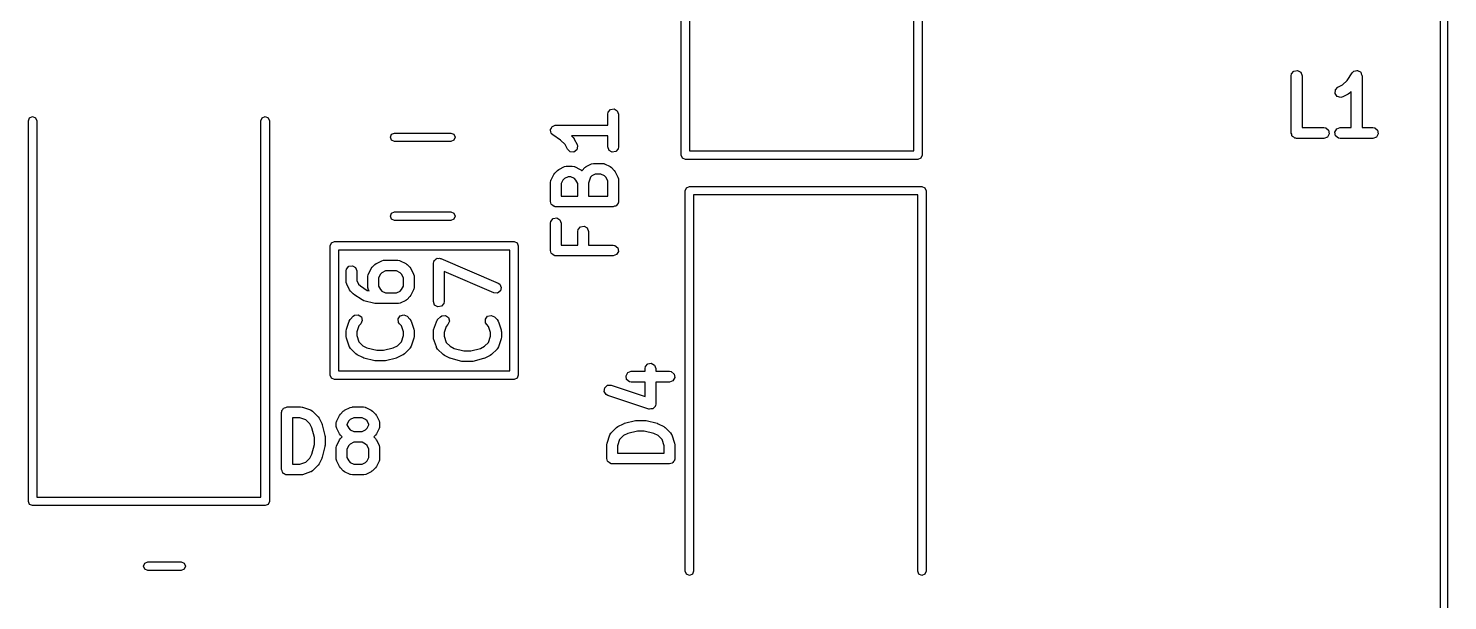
# Model space of a CAD drawing. Extents: x 0 to 4.25, y -4.42 to 0.
# Drawn here: x 3.461 to 4.254, y -3.779 to -3.459 of the extents above; entities that cross this region are included whole.
import ezdxf

# ---------------------------------------------------------------- set-up
doc = ezdxf.new("R2010")
doc.units = 0
doc.header["$MEASUREMENT"] = 0
doc.layers.add('BLACK', color=7, linetype='CONTINUOUS')

msp = doc.modelspace()

# ---------------------------------------------------------------- linework, layer by layer
at = {"layer": 'BLACK', "linetype": 'CONTINUOUS'}
for p, q in [((4.25394, 0), (4.25394, -4.33071)), ((4.25, -4.32874), (4.25, -0.001969)), ((3.82575, -3.52972), (3.82575, -3.31713)), ((3.83047, -3.31713), (3.83047, -3.52736)), ((3.95567, -3.52736), (3.95567, -3.31713)), ((3.96039, -3.31713), (3.96039, -3.52972)), ((4.16659, -3.48535), (4.16677, -3.48432)), ((4.16659, -3.51735), (4.16659, -3.48535)), ((4.16677, -3.48432), (4.16809, -3.48275)), ((4.16809, -3.48275), (4.17011, -3.4824)), ((4.17011, -3.4824), (4.17188, -3.48342)), ((4.17188, -3.48342), (4.17259, -3.48535)), ((4.17259, -3.48535), (4.17259, -3.51435)), ((4.19524, -3.4905), (4.19773, -3.48801)), ((4.19773, -3.48801), (4.20061, -3.48369)), ((4.20061, -3.48369), (4.20133, -3.48293)), ((4.20133, -3.48293), (4.2015, -3.48288)), ((4.2015, -3.48288), (4.20161, -3.48275)), ((4.20161, -3.48275), (4.20247, -3.4826)), ((4.20247, -3.4826), (4.2033, -3.48236)), ((4.2033, -3.48236), (4.20346, -3.48243)), ((4.20346, -3.48243), (4.20363, -3.4824)), ((4.20363, -3.4824), (4.20438, -3.48283)), ((4.20438, -3.48283), (4.20518, -3.48318)), ((4.20518, -3.48318), (4.20526, -3.48334)), ((4.20526, -3.48334), (4.20541, -3.48342)), ((4.20541, -3.48342), (4.20571, -3.48424)), ((4.20571, -3.48424), (4.20609, -3.48502)), ((4.20609, -3.48502), (4.20605, -3.48519)), ((4.20605, -3.48519), (4.20611, -3.48535)), ((4.20611, -3.48535), (4.20611, -3.51435)), ((4.19109, -3.49535), (4.19121, -3.4933)), ((4.19231, -3.497), (4.19109, -3.49535)), ((4.19121, -3.4933), (4.19263, -3.49181)), ((4.19263, -3.49181), (4.19524, -3.4905)), ((4.19836, -3.49565), (4.19531, -3.49718)), ((4.1984, -3.49561), (4.19836, -3.49565)), ((4.19914, -3.49509), (4.1984, -3.49561)), ((4.20011, -3.49412), (4.19914, -3.49509)), ((4.20011, -3.51435), (4.20011, -3.49412)), ((3.78489, -3.50579), (3.7862, -3.50421)), ((3.7862, -3.50421), (3.78823, -3.50386)), ((3.78823, -3.50386), (3.79, -3.50488)), ((4.19431, -3.49747), (4.19231, -3.497)), ((4.19531, -3.49718), (4.19431, -3.49747)), ((3.46102, -3.51056), (3.46171, -3.50889)), ((3.46102, -3.72316), (3.46102, -3.51056)), ((3.46171, -3.50889), (3.46338, -3.5082)), ((3.46338, -3.5082), (3.46505, -3.50889)), ((3.46505, -3.50889), (3.46574, -3.51056)), ((3.46574, -3.51056), (3.46574, -3.7208)), ((3.59094, -3.51056), (3.59163, -3.50889)), ((3.59094, -3.7208), (3.59094, -3.51056)), ((3.59163, -3.50889), (3.5933, -3.5082)), ((3.5933, -3.5082), (3.59497, -3.50889)), ((3.59497, -3.50889), (3.59566, -3.51056)), ((3.59566, -3.51056), (3.59566, -3.72316)), ((3.7847, -3.50681), (3.78489, -3.50579)), ((3.7847, -3.51295), (3.7847, -3.50681)), ((3.79, -3.50488), (3.7907, -3.50681)), ((3.7907, -3.50681), (3.7907, -3.5251)), ((3.66326, -3.51973), (3.66395, -3.51806)), ((3.66395, -3.5214), (3.66326, -3.51973)), ((3.66395, -3.51806), (3.66562, -3.51737)), ((3.66562, -3.51737), (3.69708, -3.51737)), ((3.69708, -3.51737), (3.69875, -3.51806)), ((3.69875, -3.51806), (3.69945, -3.51973)), ((3.69945, -3.51973), (3.69875, -3.5214)), ((3.75271, -3.51576), (3.75278, -3.5156)), ((3.75296, -3.5166), (3.75271, -3.51576)), ((3.75275, -3.51543), (3.75319, -3.51468)), ((3.75278, -3.5156), (3.75275, -3.51543)), ((3.75311, -3.51745), (3.75296, -3.5166)), ((3.75324, -3.51757), (3.75311, -3.51745)), ((3.75319, -3.51468), (3.75354, -3.51388)), ((3.75329, -3.51773), (3.75324, -3.51757)), ((3.75404, -3.51845), (3.75329, -3.51773)), ((3.75354, -3.51388), (3.75369, -3.51381)), ((3.75369, -3.51381), (3.75378, -3.51366)), ((3.75378, -3.51366), (3.75459, -3.51336)), ((3.75836, -3.52133), (3.75404, -3.51845)), ((3.75459, -3.51336), (3.75537, -3.51297)), ((3.75537, -3.51297), (3.75554, -3.51301)), ((3.75554, -3.51301), (3.7557, -3.51295)), ((3.7557, -3.51295), (3.7847, -3.51295)), ((3.7847, -3.51896), (3.76447, -3.51896)), ((3.76447, -3.51896), (3.76544, -3.51993)), ((3.76544, -3.51993), (3.76596, -3.52066)), ((3.7847, -3.5251), (3.7847, -3.51896)), ((4.16685, -3.51808), (4.16659, -3.51735)), ((4.16699, -3.51885), (4.16685, -3.51808)), ((4.1672, -3.51902), (4.16699, -3.51885)), ((4.16729, -3.51928), (4.1672, -3.51902)), ((4.16796, -3.51967), (4.16729, -3.51928)), ((4.16856, -3.52017), (4.16796, -3.51967)), ((4.16895, -3.52024), (4.16856, -3.52017)), ((4.16907, -3.5203), (4.16895, -3.52024)), ((4.1692, -3.52028), (4.16907, -3.5203)), ((4.16959, -3.52035), (4.1692, -3.52028)), ((4.18482, -3.52035), (4.16959, -3.52035)), ((4.17259, -3.51435), (4.18482, -3.51435)), ((4.18482, -3.51435), (4.18585, -3.51453)), ((4.18675, -3.51965), (4.18482, -3.52035)), ((4.18585, -3.51453), (4.18742, -3.51585)), ((4.18778, -3.51787), (4.18675, -3.51965)), ((4.18742, -3.51585), (4.18778, -3.51787)), ((4.19101, -3.51683), (4.19204, -3.51505)), ((4.19137, -3.51885), (4.19101, -3.51683)), ((4.19294, -3.52017), (4.19137, -3.51885)), ((4.19204, -3.51505), (4.19397, -3.51435)), ((4.19397, -3.52035), (4.19294, -3.52017)), ((4.19397, -3.51435), (4.20011, -3.51435)), ((4.21225, -3.52035), (4.19397, -3.52035)), ((4.20611, -3.51435), (4.21225, -3.51435)), ((4.21225, -3.51435), (4.21328, -3.51453)), ((4.21418, -3.51965), (4.21225, -3.52035)), ((4.21328, -3.51453), (4.21485, -3.51585)), ((4.21521, -3.51787), (4.21418, -3.51965)), ((4.21485, -3.51585), (4.21521, -3.51787)), ((3.66562, -3.52209), (3.66395, -3.5214)), ((3.69708, -3.52209), (3.66562, -3.52209)), ((3.69875, -3.5214), (3.69708, -3.52209)), ((3.76086, -3.52383), (3.75836, -3.52133)), ((3.76216, -3.52644), (3.76086, -3.52383)), ((3.76365, -3.52785), (3.76216, -3.52644)), ((3.7657, -3.52797), (3.76365, -3.52785)), ((3.76735, -3.52675), (3.7657, -3.52797)), ((3.76596, -3.52066), (3.76601, -3.52071)), ((3.76601, -3.52071), (3.76753, -3.52376)), ((3.76783, -3.52475), (3.76735, -3.52675)), ((3.76753, -3.52376), (3.76783, -3.52475)), ((3.78541, -3.52703), (3.7847, -3.5251)), ((3.78718, -3.52805), (3.78541, -3.52703)), ((3.7892, -3.5277), (3.78718, -3.52805)), ((3.79052, -3.52612), (3.7892, -3.5277)), ((3.7907, -3.5251), (3.79052, -3.52612)), ((3.83047, -3.52736), (3.95567, -3.52736)), ((3.75741, -3.53765), (3.76046, -3.53613)), ((3.76046, -3.53613), (3.76146, -3.53583)), ((3.76146, -3.53583), (3.76163, -3.53587)), ((3.76163, -3.53587), (3.7618, -3.53581)), ((3.7618, -3.53581), (3.76485, -3.53581)), ((3.76485, -3.53581), (3.76587, -3.53599)), ((3.76587, -3.53599), (3.76601, -3.53611)), ((3.76601, -3.53611), (3.76619, -3.53613)), ((3.76619, -3.53613), (3.76924, -3.53765)), ((3.77187, -3.53669), (3.7726, -3.53618)), ((3.7726, -3.53618), (3.77265, -3.53613)), ((3.77265, -3.53613), (3.7757, -3.53461)), ((3.7757, -3.53461), (3.77669, -3.53431)), ((3.77669, -3.53431), (3.77687, -3.53435)), ((3.77687, -3.53435), (3.77704, -3.53429)), ((3.77704, -3.53429), (3.78161, -3.53429)), ((3.78161, -3.53429), (3.78264, -3.53447)), ((3.78264, -3.53447), (3.78277, -3.53458)), ((3.78277, -3.53458), (3.78295, -3.53461)), ((3.78295, -3.53461), (3.786, -3.53613)), ((3.786, -3.53613), (3.78672, -3.53666)), ((3.82644, -3.53139), (3.82575, -3.52972)), ((3.82811, -3.53209), (3.82644, -3.53139)), ((3.95803, -3.53209), (3.82811, -3.53209)), ((3.9597, -3.53139), (3.95803, -3.53209)), ((3.96039, -3.52972), (3.9597, -3.53139)), ((3.7527, -3.54491), (3.75289, -3.54388)), ((3.75289, -3.54388), (3.753, -3.54374)), ((3.753, -3.54374), (3.75302, -3.54357)), ((3.75302, -3.54357), (3.75455, -3.54052)), ((3.75455, -3.54052), (3.75508, -3.5398)), ((3.75508, -3.5398), (3.75511, -3.53974)), ((3.75511, -3.53974), (3.75663, -3.53821)), ((3.75663, -3.53821), (3.75737, -3.5377)), ((3.75737, -3.5377), (3.75741, -3.53765)), ((3.75969, -3.54364), (3.7587, -3.54562)), ((3.76053, -3.5428), (3.75969, -3.54364)), ((3.76251, -3.54181), (3.76053, -3.5428)), ((3.76414, -3.54181), (3.76251, -3.54181)), ((3.76612, -3.5428), (3.76414, -3.54181)), ((3.76695, -3.54364), (3.76612, -3.5428)), ((3.76794, -3.54562), (3.76695, -3.54364)), ((3.76924, -3.53765), (3.76996, -3.53819)), ((3.76996, -3.53819), (3.77002, -3.53821)), ((3.77002, -3.53821), (3.77021, -3.53841)), ((3.77021, -3.53841), (3.77027, -3.53838)), ((3.77027, -3.53838), (3.77035, -3.53821)), ((3.77035, -3.53821), (3.77187, -3.53669)), ((3.77509, -3.54196), (3.77394, -3.54539)), ((3.77577, -3.54128), (3.77509, -3.54196)), ((3.77775, -3.54029), (3.77577, -3.54128)), ((3.7809, -3.54029), (3.77775, -3.54029)), ((3.78288, -3.54128), (3.7809, -3.54029)), ((3.78372, -3.54211), (3.78288, -3.54128)), ((3.7847, -3.54409), (3.78372, -3.54211)), ((3.7847, -3.55257), (3.7847, -3.54409)), ((3.78672, -3.53666), (3.78678, -3.53669)), ((3.78678, -3.53669), (3.7883, -3.53821)), ((3.7883, -3.53821), (3.78882, -3.53895)), ((3.78882, -3.53895), (3.78886, -3.53899)), ((3.78886, -3.53899), (3.79039, -3.54204)), ((3.79039, -3.54204), (3.79068, -3.54304)), ((3.79068, -3.54304), (3.79064, -3.54322)), ((3.79064, -3.54322), (3.7907, -3.54338)), ((3.7907, -3.54338), (3.7907, -3.55557)), ((3.7527, -3.55557), (3.7527, -3.54491)), ((3.7587, -3.54562), (3.7587, -3.55257)), ((3.76794, -3.55257), (3.76794, -3.54562)), ((3.77394, -3.54539), (3.77394, -3.55257)), ((3.82795, -3.54961), (3.82864, -3.54794)), ((3.82795, -3.7622), (3.82795, -3.54961)), ((3.82864, -3.54794), (3.83031, -3.54724)), ((3.83031, -3.54724), (3.96024, -3.54724)), ((3.95787, -3.55197), (3.83268, -3.55197)), ((3.83268, -3.55197), (3.83268, -3.7622)), ((3.95787, -3.7622), (3.95787, -3.55197)), ((3.96024, -3.54724), (3.96191, -3.54794)), ((3.96191, -3.54794), (3.9626, -3.54961)), ((3.9626, -3.54961), (3.9626, -3.7622)), ((3.75297, -3.55631), (3.7527, -3.55557)), ((3.75311, -3.55707), (3.75297, -3.55631)), ((3.75331, -3.55725), (3.75311, -3.55707)), ((3.75341, -3.5575), (3.75331, -3.55725)), ((3.75408, -3.55789), (3.75341, -3.5575)), ((3.75468, -3.55839), (3.75408, -3.55789)), ((3.75507, -3.55846), (3.75468, -3.55839)), ((3.75518, -3.55853), (3.75507, -3.55846)), ((3.75531, -3.55851), (3.75518, -3.55853)), ((3.7557, -3.55857), (3.75531, -3.55851)), ((3.7877, -3.55857), (3.7557, -3.55857)), ((3.7587, -3.55257), (3.76794, -3.55257)), ((3.77394, -3.55257), (3.7847, -3.55257)), ((3.78844, -3.55831), (3.7877, -3.55857)), ((3.7892, -3.55817), (3.78844, -3.55831)), ((3.78938, -3.55796), (3.7892, -3.55817)), ((3.78963, -3.55787), (3.78938, -3.55796)), ((3.79002, -3.5572), (3.78963, -3.55787)), ((3.79052, -3.5566), (3.79002, -3.5572)), ((3.79059, -3.55621), (3.79052, -3.5566)), ((3.79066, -3.55609), (3.79059, -3.55621)), ((3.7907, -3.55557), (3.79064, -3.55596)), ((3.79064, -3.55596), (3.79066, -3.55609)), ((3.66326, -3.56382), (3.66395, -3.56215)), ((3.66395, -3.56549), (3.66326, -3.56382)), ((3.66395, -3.56215), (3.66562, -3.56146)), ((3.66562, -3.56619), (3.66395, -3.56549)), ((3.66562, -3.56146), (3.69708, -3.56146)), ((3.69708, -3.56619), (3.66562, -3.56619)), ((3.69708, -3.56146), (3.69875, -3.56215)), ((3.69875, -3.56549), (3.69708, -3.56619)), ((3.69875, -3.56215), (3.69945, -3.56382)), ((3.69945, -3.56382), (3.69875, -3.56549)), ((3.7527, -3.56776), (3.75289, -3.56674)), ((3.7527, -3.583), (3.7527, -3.56776)), ((3.75289, -3.56674), (3.7542, -3.56517)), ((3.7542, -3.56517), (3.75623, -3.56481)), ((3.75623, -3.56481), (3.758, -3.56584)), ((3.758, -3.56584), (3.7587, -3.56776)), ((3.7587, -3.56776), (3.7587, -3.58)), ((3.76794, -3.57234), (3.76812, -3.57131)), ((3.76794, -3.58), (3.76794, -3.57234)), ((3.76812, -3.57131), (3.76944, -3.56974)), ((3.76944, -3.56974), (3.77146, -3.56938)), ((3.77146, -3.56938), (3.77324, -3.57041)), ((3.77324, -3.57041), (3.77394, -3.57234)), ((3.77394, -3.57234), (3.77394, -3.58)), ((3.62961, -3.58039), (3.6303, -3.57872)), ((3.62961, -3.65264), (3.62961, -3.58039)), ((3.6303, -3.57872), (3.63197, -3.57803)), ((3.63197, -3.57803), (3.73236, -3.57803)), ((3.63433, -3.58276), (3.63433, -3.65028)), ((3.73, -3.58276), (3.63433, -3.58276)), ((3.73, -3.65028), (3.73, -3.58276)), ((3.73236, -3.57803), (3.73403, -3.57872)), ((3.73403, -3.57872), (3.73472, -3.58039)), ((3.73472, -3.58039), (3.73472, -3.65264)), ((3.75297, -3.58374), (3.7527, -3.583)), ((3.75311, -3.5845), (3.75297, -3.58374)), ((3.7587, -3.58), (3.76794, -3.58)), ((3.77394, -3.58), (3.7877, -3.58)), ((3.7877, -3.58), (3.78873, -3.58018)), ((3.78873, -3.58018), (3.7903, -3.5815)), ((3.79066, -3.58352), (3.78963, -3.5853)), ((3.7903, -3.5815), (3.79066, -3.58352)), ((3.63871, -3.59341), (3.64003, -3.59184)), ((3.64003, -3.59184), (3.64205, -3.59149)), ((3.64205, -3.59149), (3.64383, -3.59251)), ((3.65312, -3.59232), (3.65465, -3.5908)), ((3.65465, -3.5908), (3.65538, -3.59028)), ((3.65538, -3.59028), (3.65543, -3.59023)), ((3.65543, -3.59023), (3.65848, -3.58871)), ((3.65848, -3.58871), (3.65947, -3.58841)), ((3.65947, -3.58841), (3.65965, -3.58845)), ((3.65965, -3.58845), (3.65982, -3.58839)), ((3.65982, -3.58839), (3.66744, -3.58839)), ((3.66744, -3.58839), (3.66846, -3.58857)), ((3.66846, -3.58857), (3.6686, -3.58869)), ((3.6686, -3.58869), (3.66878, -3.58871)), ((3.66878, -3.58871), (3.67183, -3.59023)), ((3.67183, -3.59023), (3.67255, -3.59077)), ((3.67255, -3.59077), (3.6726, -3.5908)), ((3.6726, -3.5908), (3.67413, -3.59232)), ((3.68727, -3.59022), (3.68745, -3.5892)), ((3.68727, -3.61156), (3.68727, -3.59022)), ((3.68745, -3.5892), (3.68768, -3.58893)), ((3.68768, -3.58893), (3.68776, -3.58858)), ((3.68776, -3.58858), (3.68832, -3.58816)), ((3.68832, -3.58816), (3.68877, -3.58763)), ((3.68877, -3.58763), (3.68912, -3.58756)), ((3.68912, -3.58756), (3.6894, -3.58735)), ((3.6894, -3.58735), (3.6901, -3.58739)), ((3.6901, -3.58739), (3.69079, -3.58727)), ((3.69079, -3.58727), (3.6911, -3.58745)), ((3.6911, -3.58745), (3.69145, -3.58747)), ((3.69145, -3.58747), (3.72345, -3.60118)), ((3.75331, -3.58468), (3.75311, -3.5845)), ((3.75341, -3.58493), (3.75331, -3.58468)), ((3.75408, -3.58532), (3.75341, -3.58493)), ((3.75468, -3.58582), (3.75408, -3.58532)), ((3.75507, -3.58589), (3.75468, -3.58582)), ((3.75518, -3.58596), (3.75507, -3.58589)), ((3.75531, -3.58593), (3.75518, -3.58596)), ((3.7557, -3.586), (3.75531, -3.58593)), ((3.7877, -3.586), (3.7557, -3.586)), ((3.78963, -3.5853), (3.7877, -3.586)), ((3.63853, -3.59444), (3.63871, -3.59341)), ((3.63853, -3.60054), (3.63853, -3.59444)), ((3.64383, -3.59251), (3.64453, -3.59444)), ((3.64453, -3.59444), (3.64453, -3.59983)), ((3.64453, -3.59983), (3.64552, -3.60181)), ((3.65072, -3.59749), (3.6509, -3.59646)), ((3.65072, -3.60358), (3.65072, -3.59749)), ((3.6509, -3.59646), (3.65102, -3.59632)), ((3.65102, -3.59632), (3.65104, -3.59615)), ((3.65104, -3.59615), (3.65256, -3.5931)), ((3.65256, -3.5931), (3.6531, -3.59238)), ((3.6531, -3.59238), (3.65312, -3.59232)), ((3.65771, -3.59622), (3.65672, -3.5982)), ((3.65672, -3.5982), (3.65672, -3.60287)), ((3.65855, -3.59538), (3.65771, -3.59622)), ((3.66053, -3.59439), (3.65855, -3.59538)), ((3.66673, -3.59439), (3.66053, -3.59439)), ((3.66871, -3.59538), (3.66673, -3.59439)), ((3.66954, -3.59622), (3.66871, -3.59538)), ((3.67053, -3.5982), (3.66954, -3.59622)), ((3.67053, -3.60287), (3.67053, -3.5982)), ((3.67413, -3.59232), (3.67464, -3.59305)), ((3.67464, -3.59305), (3.67469, -3.5931)), ((3.67469, -3.5931), (3.67621, -3.59615)), ((3.67621, -3.59615), (3.67651, -3.59714)), ((3.67651, -3.59714), (3.67647, -3.59732)), ((3.67647, -3.59732), (3.67653, -3.59749)), ((3.67653, -3.59749), (3.67653, -3.60358)), ((3.72109, -3.60669), (3.69327, -3.59477)), ((3.69327, -3.59477), (3.69327, -3.61156)), ((3.63859, -3.6007), (3.63853, -3.60054)), ((3.63855, -3.60088), (3.63859, -3.6007)), ((3.63885, -3.60188), (3.63855, -3.60088)), ((3.64037, -3.60492), (3.63885, -3.60188)), ((3.64042, -3.60497), (3.64037, -3.60492)), ((3.64093, -3.6057), (3.64042, -3.60497)), ((3.64246, -3.60723), (3.64093, -3.6057)), ((3.64258, -3.60729), (3.64246, -3.60723)), ((3.64291, -3.6076), (3.64258, -3.60729)), ((3.64749, -3.61065), (3.64291, -3.6076)), ((3.64552, -3.60181), (3.64649, -3.60278)), ((3.64649, -3.60278), (3.65038, -3.60537)), ((3.65038, -3.60537), (3.65139, -3.60562)), ((3.65078, -3.60375), (3.65072, -3.60358)), ((3.65074, -3.60393), (3.65078, -3.60375)), ((3.65104, -3.60492), (3.65074, -3.60393)), ((3.65139, -3.60562), (3.65104, -3.60492)), ((3.65672, -3.60287), (3.65771, -3.60485)), ((3.65771, -3.60485), (3.65855, -3.60569)), ((3.65855, -3.60569), (3.66053, -3.60668)), ((3.66053, -3.60668), (3.66673, -3.60668)), ((3.66673, -3.60668), (3.66871, -3.60569)), ((3.66871, -3.60569), (3.66954, -3.60485)), ((3.66954, -3.60485), (3.67053, -3.60287)), ((3.67621, -3.60492), (3.67469, -3.60797)), ((3.67624, -3.60475), (3.67621, -3.60492)), ((3.67635, -3.60461), (3.67624, -3.60475)), ((3.67653, -3.60358), (3.67635, -3.60461)), ((3.72314, -3.60681), (3.72109, -3.60669)), ((3.72478, -3.60558), (3.72314, -3.60681)), ((3.72345, -3.60118), (3.72433, -3.60175)), ((3.72433, -3.60175), (3.72525, -3.60358)), ((3.72525, -3.60358), (3.72478, -3.60558)), ((3.6475, -3.61065), (3.64749, -3.61065)), ((3.64842, -3.61106), (3.6475, -3.61065)), ((3.65452, -3.61259), (3.64842, -3.61106)), ((3.65466, -3.61257), (3.65452, -3.61259)), ((3.65525, -3.61268), (3.65466, -3.61257)), ((3.66744, -3.61268), (3.65525, -3.61268)), ((3.6676, -3.61262), (3.66744, -3.61268)), ((3.66778, -3.61266), (3.6676, -3.61262)), ((3.66878, -3.61236), (3.66778, -3.61266)), ((3.67183, -3.61084), (3.66878, -3.61236)), ((3.67187, -3.61079), (3.67183, -3.61084)), ((3.6726, -3.61028), (3.67187, -3.61079)), ((3.67413, -3.60875), (3.6726, -3.61028)), ((3.67416, -3.60869), (3.67413, -3.60875)), ((3.67469, -3.60797), (3.67416, -3.60869)), ((3.68797, -3.61348), (3.68727, -3.61156)), ((3.68975, -3.61451), (3.68797, -3.61348)), ((3.69177, -3.61415), (3.68975, -3.61451)), ((3.69309, -3.61258), (3.69177, -3.61415)), ((3.69327, -3.61156), (3.69309, -3.61258)), ((3.63869, -3.62702), (3.64021, -3.62244)), ((3.64021, -3.62244), (3.64071, -3.62153)), ((3.64071, -3.62153), (3.64086, -3.62143)), ((3.64086, -3.62143), (3.64093, -3.62127)), ((3.64093, -3.62127), (3.64246, -3.61975)), ((3.64246, -3.61975), (3.64331, -3.61915)), ((3.64331, -3.61915), (3.64536, -3.61897)), ((3.64536, -3.61897), (3.64704, -3.62015)), ((3.64757, -3.62213), (3.6467, -3.62399)), ((3.64704, -3.62015), (3.64757, -3.62213)), ((3.66759, -3.62109), (3.66876, -3.61941)), ((3.66776, -3.62314), (3.66759, -3.62109)), ((3.66836, -3.62399), (3.66776, -3.62314)), ((3.66876, -3.61941), (3.67075, -3.61888)), ((3.67075, -3.61888), (3.6726, -3.61975)), ((3.6726, -3.61975), (3.67413, -3.62127)), ((3.67413, -3.62127), (3.67473, -3.62212)), ((3.67473, -3.62212), (3.67474, -3.6223)), ((3.67474, -3.6223), (3.67485, -3.62244)), ((3.67485, -3.62244), (3.67638, -3.62702)), ((3.68743, -3.62737), (3.68895, -3.6228)), ((3.68895, -3.6228), (3.68945, -3.62188)), ((3.68945, -3.62188), (3.6896, -3.62179)), ((3.6896, -3.62179), (3.68967, -3.62163)), ((3.68967, -3.62163), (3.6912, -3.6201)), ((3.6912, -3.6201), (3.69205, -3.6195)), ((3.69205, -3.6195), (3.6941, -3.61933)), ((3.6941, -3.61933), (3.69578, -3.6205)), ((3.69631, -3.62248), (3.69544, -3.62434)), ((3.69578, -3.6205), (3.69631, -3.62248)), ((3.71633, -3.62145), (3.7175, -3.61977)), ((3.7165, -3.62349), (3.71633, -3.62145)), ((3.7171, -3.62434), (3.7165, -3.62349)), ((3.7175, -3.61977), (3.71949, -3.61923)), ((3.71949, -3.61923), (3.72135, -3.6201)), ((3.72135, -3.6201), (3.72287, -3.62163)), ((3.72287, -3.62163), (3.72347, -3.62248)), ((3.72347, -3.62248), (3.72348, -3.62266)), ((3.72348, -3.62266), (3.72359, -3.6228)), ((3.72359, -3.6228), (3.72512, -3.62737)), ((3.63853, -3.62796), (3.63869, -3.62708)), ((3.63853, -3.63101), (3.63853, -3.62796)), ((3.63855, -3.63107), (3.63853, -3.63101)), ((3.63869, -3.63196), (3.63855, -3.63107)), ((3.63869, -3.62708), (3.63869, -3.62702)), ((3.64568, -3.62501), (3.64453, -3.62845)), ((3.64453, -3.62845), (3.64453, -3.63052)), ((3.64453, -3.63052), (3.64568, -3.63396)), ((3.6467, -3.62399), (3.64568, -3.62501)), ((3.66939, -3.62501), (3.66836, -3.62399)), ((3.67053, -3.62845), (3.66939, -3.62501)), ((3.66939, -3.63396), (3.67053, -3.63052)), ((3.67053, -3.63052), (3.67053, -3.62845)), ((3.67638, -3.62702), (3.67651, -3.6279)), ((3.67653, -3.63101), (3.67638, -3.63189)), ((3.67651, -3.6279), (3.67653, -3.62796)), ((3.67653, -3.62796), (3.67653, -3.63101)), ((3.68727, -3.62832), (3.68743, -3.62744)), ((3.68727, -3.63137), (3.68727, -3.62832)), ((3.68729, -3.63143), (3.68727, -3.63137)), ((3.68743, -3.63231), (3.68729, -3.63143)), ((3.68743, -3.62744), (3.68743, -3.62737)), ((3.69442, -3.62537), (3.69327, -3.62881)), ((3.69327, -3.62881), (3.69327, -3.63088)), ((3.69327, -3.63088), (3.69442, -3.63432)), ((3.69544, -3.62434), (3.69442, -3.62537)), ((3.71813, -3.62537), (3.7171, -3.62434)), ((3.71927, -3.62881), (3.71813, -3.62537)), ((3.71813, -3.63432), (3.71927, -3.63088)), ((3.71927, -3.63088), (3.71927, -3.62881)), ((3.72512, -3.62737), (3.72525, -3.62826)), ((3.72527, -3.63137), (3.72512, -3.63225)), ((3.72525, -3.62826), (3.72527, -3.62832)), ((3.72527, -3.62832), (3.72527, -3.63137)), ((3.64021, -3.63653), (3.63869, -3.63196)), ((3.64032, -3.63667), (3.64021, -3.63653)), ((3.64034, -3.63685), (3.64032, -3.63667)), ((3.64093, -3.6377), (3.64034, -3.63685)), ((3.64398, -3.64075), (3.64093, -3.6377)), ((3.64568, -3.63396), (3.64788, -3.63617)), ((3.64788, -3.63617), (3.6502, -3.63732)), ((3.6502, -3.63732), (3.65561, -3.63868)), ((3.65561, -3.63868), (3.65945, -3.63868)), ((3.65945, -3.63868), (3.66487, -3.63732)), ((3.66487, -3.63732), (3.66718, -3.63617)), ((3.66718, -3.63617), (3.66939, -3.63396)), ((3.67413, -3.6377), (3.67108, -3.64075)), ((3.6742, -3.63754), (3.67413, -3.6377)), ((3.67436, -3.63745), (3.6742, -3.63754)), ((3.67485, -3.63653), (3.67436, -3.63745)), ((3.67638, -3.63196), (3.67485, -3.63653)), ((3.67638, -3.63189), (3.67638, -3.63196)), ((3.68895, -3.63689), (3.68743, -3.63231)), ((3.68906, -3.63703), (3.68895, -3.63689)), ((3.68908, -3.63721), (3.68906, -3.63703)), ((3.68967, -3.63806), (3.68908, -3.63721)), ((3.69272, -3.64111), (3.68967, -3.63806)), ((3.69442, -3.63432), (3.69662, -3.63652)), ((3.69662, -3.63652), (3.69894, -3.63768)), ((3.69894, -3.63768), (3.70436, -3.63903)), ((3.70436, -3.63903), (3.70819, -3.63903)), ((3.70819, -3.63903), (3.71361, -3.63768)), ((3.71361, -3.63768), (3.71592, -3.63652)), ((3.71592, -3.63652), (3.71813, -3.63432)), ((3.72287, -3.63806), (3.71982, -3.64111)), ((3.72294, -3.6379), (3.72287, -3.63806)), ((3.7231, -3.6378), (3.72294, -3.6379)), ((3.72359, -3.63689), (3.7231, -3.6378)), ((3.72512, -3.63231), (3.72359, -3.63689)), ((3.72512, -3.63225), (3.72512, -3.63231)), ((3.64404, -3.64078), (3.64398, -3.64075)), ((3.64476, -3.64131), (3.64404, -3.64078)), ((3.64781, -3.64284), (3.64476, -3.64131)), ((3.64795, -3.64285), (3.64781, -3.64284)), ((3.64842, -3.64306), (3.64795, -3.64285)), ((3.65452, -3.64459), (3.64842, -3.64306)), ((3.65466, -3.64457), (3.65452, -3.64459)), ((3.65525, -3.64468), (3.65466, -3.64457)), ((3.65982, -3.64468), (3.65525, -3.64468)), ((3.65995, -3.64463), (3.65982, -3.64468)), ((3.66054, -3.64459), (3.65995, -3.64463)), ((3.66664, -3.64306), (3.66054, -3.64459)), ((3.66676, -3.64299), (3.66664, -3.64306)), ((3.66725, -3.64284), (3.66676, -3.64299)), ((3.6703, -3.64131), (3.66725, -3.64284)), ((3.67035, -3.64127), (3.6703, -3.64131)), ((3.67108, -3.64075), (3.67035, -3.64127)), ((3.69278, -3.64113), (3.69272, -3.64111)), ((3.6935, -3.64167), (3.69278, -3.64113)), ((3.69655, -3.64319), (3.6935, -3.64167)), ((3.69669, -3.64321), (3.69655, -3.64319)), ((3.69716, -3.64342), (3.69669, -3.64321)), ((3.70326, -3.64494), (3.69716, -3.64342)), ((3.7034, -3.64493), (3.70326, -3.64494)), ((3.70399, -3.64503), (3.7034, -3.64493)), ((3.70856, -3.64503), (3.70399, -3.64503)), ((3.70869, -3.64499), (3.70856, -3.64503)), ((3.70928, -3.64494), (3.70869, -3.64499)), ((3.71538, -3.64342), (3.70928, -3.64494)), ((3.7155, -3.64334), (3.71538, -3.64342)), ((3.71599, -3.64319), (3.7155, -3.64334)), ((3.71904, -3.64167), (3.71599, -3.64319)), ((3.71909, -3.64162), (3.71904, -3.64167)), ((3.71982, -3.64111), (3.71909, -3.64162)), ((3.80571, -3.6479), (3.80703, -3.64633)), ((3.80703, -3.64633), (3.80905, -3.64597)), ((3.80905, -3.64597), (3.81083, -3.647)), ((3.81083, -3.647), (3.81153, -3.64892)), ((3.6303, -3.65431), (3.62961, -3.65264)), ((3.63197, -3.655), (3.6303, -3.65431)), ((3.73236, -3.655), (3.63197, -3.655)), ((3.63433, -3.65028), (3.73, -3.65028)), ((3.73403, -3.65431), (3.73236, -3.655)), ((3.73472, -3.65264), (3.73403, -3.65431)), ((3.79491, -3.65297), (3.79594, -3.6512)), ((3.79527, -3.655), (3.79491, -3.65297)), ((3.79684, -3.65631), (3.79527, -3.655)), ((3.79594, -3.6512), (3.79787, -3.6505)), ((3.79787, -3.6505), (3.80553, -3.6505)), ((3.80553, -3.64892), (3.80571, -3.6479)), ((3.80553, -3.6505), (3.80553, -3.64892)), ((3.81153, -3.64892), (3.81153, -3.6505)), ((3.81153, -3.6505), (3.8192, -3.6505)), ((3.8192, -3.6505), (3.82023, -3.65068)), ((3.82023, -3.65068), (3.8218, -3.652)), ((3.82215, -3.65402), (3.82113, -3.65579)), ((3.8218, -3.652), (3.82215, -3.65402)), ((3.78274, -3.66172), (3.78304, -3.65969)), ((3.78381, -3.66346), (3.78274, -3.66172)), ((3.78304, -3.65969), (3.78457, -3.65832)), ((3.78457, -3.65832), (3.78663, -3.65827)), ((3.78663, -3.65827), (3.80553, -3.66457)), ((3.79787, -3.6565), (3.79684, -3.65631)), ((3.80553, -3.6565), (3.79787, -3.6565)), ((3.80553, -3.66457), (3.80553, -3.6565)), ((3.8192, -3.6565), (3.81153, -3.6565)), ((3.81153, -3.6565), (3.81153, -3.66873)), ((3.82113, -3.65579), (3.8192, -3.6565)), ((3.6032, -3.6718), (3.60359, -3.67112)), ((3.60359, -3.67112), (3.60384, -3.67103)), ((3.60384, -3.67103), (3.60401, -3.67082)), ((3.60401, -3.67082), (3.60478, -3.67069)), ((3.60478, -3.67069), (3.60551, -3.67042)), ((3.60551, -3.67042), (3.61313, -3.67042)), ((3.61313, -3.67042), (3.61402, -3.67058)), ((3.61402, -3.67058), (3.61408, -3.67057)), ((3.61408, -3.67057), (3.61865, -3.6721)), ((3.6377, -3.67226), (3.64074, -3.67074)), ((3.64074, -3.67074), (3.64174, -3.67044)), ((3.64174, -3.67044), (3.64192, -3.67048)), ((3.64192, -3.67048), (3.64209, -3.67042)), ((3.64209, -3.67042), (3.64818, -3.67042)), ((3.64818, -3.67042), (3.64921, -3.6706)), ((3.64921, -3.6706), (3.64934, -3.67072)), ((3.64934, -3.67072), (3.64952, -3.67074)), ((3.64952, -3.67074), (3.65257, -3.67226)), ((3.78473, -3.66396), (3.78381, -3.66346)), ((3.80759, -3.67158), (3.78473, -3.66396)), ((3.81056, -3.6707), (3.81003, -3.67133)), ((3.81117, -3.67016), (3.81056, -3.6707)), ((3.81121, -3.66994), (3.81117, -3.67016)), ((3.81135, -3.66976), (3.81121, -3.66994)), ((3.81153, -3.66873), (3.81135, -3.66976)), ((3.60251, -3.67342), (3.60258, -3.67303)), ((3.60251, -3.70542), (3.60251, -3.67342)), ((3.60256, -3.6729), (3.60263, -3.67278)), ((3.60258, -3.67303), (3.60256, -3.6729)), ((3.60263, -3.67278), (3.6027, -3.67239)), ((3.6027, -3.67239), (3.6032, -3.6718)), ((3.60851, -3.67642), (3.60851, -3.70242)), ((3.61265, -3.67642), (3.60851, -3.67642)), ((3.61608, -3.67757), (3.61265, -3.67642)), ((3.61829, -3.67977), (3.61608, -3.67757)), ((3.61865, -3.6721), (3.61957, -3.67259)), ((3.61957, -3.67259), (3.61966, -3.67275)), ((3.61966, -3.67275), (3.61983, -3.67282)), ((3.61983, -3.67282), (3.62287, -3.67587)), ((3.62287, -3.67587), (3.62339, -3.67661)), ((3.62339, -3.67661), (3.62344, -3.67665)), ((3.62344, -3.67665), (3.62496, -3.6797)), ((3.63299, -3.67952), (3.63317, -3.67849)), ((3.63317, -3.67849), (3.63329, -3.67835)), ((3.63329, -3.67835), (3.63331, -3.67817)), ((3.63331, -3.67817), (3.63483, -3.67513)), ((3.63483, -3.67513), (3.63537, -3.67441)), ((3.63537, -3.67441), (3.63539, -3.67435)), ((3.63539, -3.67435), (3.63692, -3.67282)), ((3.63692, -3.67282), (3.63765, -3.67231)), ((3.63765, -3.67231), (3.6377, -3.67226)), ((3.63998, -3.67825), (3.63899, -3.68022)), ((3.64082, -3.67741), (3.63998, -3.67825)), ((3.64279, -3.67642), (3.64082, -3.67741)), ((3.64747, -3.67642), (3.64279, -3.67642)), ((3.64945, -3.67741), (3.64747, -3.67642)), ((3.65029, -3.67825), (3.64945, -3.67741)), ((3.65128, -3.68022), (3.65029, -3.67825)), ((3.65257, -3.67226), (3.65329, -3.6728)), ((3.65329, -3.6728), (3.65335, -3.67282)), ((3.65335, -3.67282), (3.65487, -3.67435)), ((3.65487, -3.67435), (3.65539, -3.67508)), ((3.65539, -3.67508), (3.65544, -3.67513)), ((3.65544, -3.67513), (3.65696, -3.67817)), ((3.65696, -3.67817), (3.65726, -3.67917)), ((3.79409, -3.67954), (3.80019, -3.67801)), ((3.80019, -3.67801), (3.80078, -3.67797)), ((3.80078, -3.67797), (3.80091, -3.67792)), ((3.80091, -3.67792), (3.80549, -3.67792)), ((3.80549, -3.67792), (3.80608, -3.67803)), ((3.80608, -3.67803), (3.80621, -3.67801)), ((3.80621, -3.67801), (3.81231, -3.67954)), ((3.80781, -3.67157), (3.80759, -3.67158)), ((3.80801, -3.67169), (3.80781, -3.67157)), ((3.80882, -3.67155), (3.80801, -3.67169)), ((3.80964, -3.67152), (3.80882, -3.67155)), ((3.80981, -3.67137), (3.80964, -3.67152)), ((3.81003, -3.67133), (3.80981, -3.67137)), ((3.61945, -3.68209), (3.61829, -3.67977)), ((3.6208, -3.6875), (3.61945, -3.68209)), ((3.62496, -3.6797), (3.62511, -3.68019)), ((3.62511, -3.68019), (3.62519, -3.68031)), ((3.62519, -3.68031), (3.62671, -3.68641)), ((3.62671, -3.68641), (3.62675, -3.68701)), ((3.62675, -3.68701), (3.6268, -3.68714)), ((3.63299, -3.68104), (3.63299, -3.67952)), ((3.63305, -3.68121), (3.63299, -3.68104)), ((3.63301, -3.68138), (3.63305, -3.68121)), ((3.63331, -3.68238), (3.63301, -3.68138)), ((3.63483, -3.68543), (3.63331, -3.68238)), ((3.63488, -3.68547), (3.63483, -3.68543)), ((3.63539, -3.68621), (3.63488, -3.68547)), ((3.63632, -3.68714), (3.63539, -3.68621)), ((3.63899, -3.68022), (3.63899, -3.68033)), ((3.63899, -3.68033), (3.63998, -3.68231)), ((3.63998, -3.68231), (3.64082, -3.68315)), ((3.64082, -3.68315), (3.64279, -3.68414)), ((3.64279, -3.68414), (3.64747, -3.68414)), ((3.64747, -3.68414), (3.64945, -3.68315)), ((3.64945, -3.68315), (3.65029, -3.68231)), ((3.65029, -3.68231), (3.65128, -3.68033)), ((3.65128, -3.68033), (3.65128, -3.68022)), ((3.65487, -3.68621), (3.65395, -3.68714)), ((3.6549, -3.68615), (3.65487, -3.68621)), ((3.65544, -3.68543), (3.6549, -3.68615)), ((3.65696, -3.68238), (3.65544, -3.68543)), ((3.65698, -3.6822), (3.65696, -3.68238)), ((3.6571, -3.68207), (3.65698, -3.6822)), ((3.65728, -3.68104), (3.6571, -3.68207)), ((3.65726, -3.67917), (3.65722, -3.67935)), ((3.65722, -3.67935), (3.65728, -3.67952)), ((3.65728, -3.67952), (3.65728, -3.68104)), ((3.78435, -3.69064), (3.78588, -3.68607)), ((3.78588, -3.68607), (3.78637, -3.68515)), ((3.78637, -3.68515), (3.78653, -3.68506)), ((3.78653, -3.68506), (3.7866, -3.6849)), ((3.7866, -3.6849), (3.78965, -3.68185)), ((3.78965, -3.68185), (3.79039, -3.68134)), ((3.79039, -3.68134), (3.79043, -3.68129)), ((3.79043, -3.68129), (3.79348, -3.67976)), ((3.79355, -3.68644), (3.79135, -3.68864)), ((3.79348, -3.67976), (3.79397, -3.67962)), ((3.79587, -3.68528), (3.79355, -3.68644)), ((3.79397, -3.67962), (3.79409, -3.67954)), ((3.80128, -3.68392), (3.79587, -3.68528)), ((3.80512, -3.68392), (3.80128, -3.68392)), ((3.81053, -3.68528), (3.80512, -3.68392)), ((3.81285, -3.68644), (3.81053, -3.68528)), ((3.81231, -3.67954), (3.81278, -3.67975)), ((3.81278, -3.67975), (3.81292, -3.67976)), ((3.81505, -3.68864), (3.81285, -3.68644)), ((3.81292, -3.67976), (3.81597, -3.68129)), ((3.81597, -3.68129), (3.81669, -3.68182)), ((3.81669, -3.68182), (3.81675, -3.68185)), ((3.81675, -3.68185), (3.8198, -3.6849)), ((3.8198, -3.6849), (3.8204, -3.68575)), ((3.8204, -3.68575), (3.82041, -3.68593)), ((3.82041, -3.68593), (3.82052, -3.68607)), ((3.82052, -3.68607), (3.82205, -3.69064)), ((3.61945, -3.69675), (3.6208, -3.69134)), ((3.6208, -3.69134), (3.6208, -3.6875)), ((3.62671, -3.69243), (3.62519, -3.69853)), ((3.6268, -3.69171), (3.6267, -3.6923)), ((3.6267, -3.6923), (3.62671, -3.69243)), ((3.6268, -3.68714), (3.6268, -3.69171)), ((3.63299, -3.69323), (3.63317, -3.6922)), ((3.63299, -3.69933), (3.63299, -3.69323)), ((3.63317, -3.6922), (3.63329, -3.69207)), ((3.63329, -3.69207), (3.63331, -3.69189)), ((3.63331, -3.69189), (3.63483, -3.68884)), ((3.63483, -3.68884), (3.63537, -3.68812)), ((3.63537, -3.68812), (3.63539, -3.68806)), ((3.63539, -3.68806), (3.63632, -3.68714)), ((3.63998, -3.69196), (3.63899, -3.69394)), ((3.63899, -3.69394), (3.63899, -3.69862)), ((3.64082, -3.69112), (3.63998, -3.69196)), ((3.64279, -3.69014), (3.64082, -3.69112)), ((3.64747, -3.69014), (3.64279, -3.69014)), ((3.64945, -3.69112), (3.64747, -3.69014)), ((3.65029, -3.69196), (3.64945, -3.69112)), ((3.65128, -3.69394), (3.65029, -3.69196)), ((3.65128, -3.69862), (3.65128, -3.69394)), ((3.65395, -3.68714), (3.65487, -3.68806)), ((3.65487, -3.68806), (3.65539, -3.6888)), ((3.65539, -3.6888), (3.65544, -3.68884)), ((3.65544, -3.68884), (3.65696, -3.69189)), ((3.65696, -3.69189), (3.65726, -3.69289)), ((3.65726, -3.69289), (3.65722, -3.69306)), ((3.65722, -3.69306), (3.65728, -3.69323)), ((3.65728, -3.69323), (3.65728, -3.69933)), ((3.7842, -3.69159), (3.78436, -3.69071)), ((3.7842, -3.69921), (3.7842, -3.69159)), ((3.78436, -3.69071), (3.78435, -3.69064)), ((3.79135, -3.68864), (3.7902, -3.69208)), ((3.7902, -3.69208), (3.7902, -3.69621)), ((3.8162, -3.69208), (3.81505, -3.68864)), ((3.8162, -3.69621), (3.8162, -3.69208)), ((3.82205, -3.69064), (3.82218, -3.69153)), ((3.82218, -3.69153), (3.8222, -3.69159)), ((3.8222, -3.69159), (3.8222, -3.69921)), ((3.60851, -3.70242), (3.61265, -3.70242)), ((3.61265, -3.70242), (3.61608, -3.70128)), ((3.61608, -3.70128), (3.61829, -3.69907)), ((3.61829, -3.69907), (3.61945, -3.69675)), ((3.6229, -3.70291), (3.62287, -3.70297)), ((3.62344, -3.70219), (3.6229, -3.70291)), ((3.62496, -3.69914), (3.62344, -3.70219)), ((3.62498, -3.699), (3.62496, -3.69914)), ((3.62519, -3.69853), (3.62498, -3.699)), ((3.63305, -3.69949), (3.63299, -3.69933)), ((3.63301, -3.69967), (3.63305, -3.69949)), ((3.63331, -3.70067), (3.63301, -3.69967)), ((3.63483, -3.70372), (3.63331, -3.70067)), ((3.63899, -3.69862), (3.63998, -3.7006)), ((3.63998, -3.7006), (3.64082, -3.70143)), ((3.64082, -3.70143), (3.64279, -3.70242)), ((3.64279, -3.70242), (3.64747, -3.70242)), ((3.64747, -3.70242), (3.64945, -3.70143)), ((3.64945, -3.70143), (3.65029, -3.7006)), ((3.65029, -3.7006), (3.65128, -3.69862)), ((3.65696, -3.70067), (3.65544, -3.70372)), ((3.65698, -3.70049), (3.65696, -3.70067)), ((3.6571, -3.70035), (3.65698, -3.70049)), ((3.65728, -3.69933), (3.6571, -3.70035)), ((3.78447, -3.69994), (3.7842, -3.69921)), ((3.7846, -3.70071), (3.78447, -3.69994)), ((3.78481, -3.70088), (3.7846, -3.70071)), ((3.7849, -3.70114), (3.78481, -3.70088)), ((3.78558, -3.70153), (3.7849, -3.70114)), ((3.78617, -3.70203), (3.78558, -3.70153)), ((3.78656, -3.7021), (3.78617, -3.70203)), ((3.78668, -3.70216), (3.78656, -3.7021)), ((3.78681, -3.70214), (3.78668, -3.70216)), ((3.7872, -3.70221), (3.78681, -3.70214)), ((3.8192, -3.70221), (3.7872, -3.70221)), ((3.7902, -3.69621), (3.8162, -3.69621)), ((3.81993, -3.70194), (3.8192, -3.70221)), ((3.8207, -3.70181), (3.81993, -3.70194)), ((3.82087, -3.7016), (3.8207, -3.70181)), ((3.82113, -3.70151), (3.82087, -3.7016)), ((3.82152, -3.70083), (3.82113, -3.70151)), ((3.82202, -3.70024), (3.82152, -3.70083)), ((3.82209, -3.69985), (3.82202, -3.70024)), ((3.82215, -3.69973), (3.82209, -3.69985)), ((3.8222, -3.69921), (3.82213, -3.6996)), ((3.82213, -3.6996), (3.82215, -3.69973)), ((3.60278, -3.70615), (3.60251, -3.70542)), ((3.60292, -3.70692), (3.60278, -3.70615)), ((3.60312, -3.7071), (3.60292, -3.70692)), ((3.60322, -3.70735), (3.60312, -3.7071)), ((3.60389, -3.70774), (3.60322, -3.70735)), ((3.60449, -3.70824), (3.60389, -3.70774)), ((3.60488, -3.70831), (3.60449, -3.70824)), ((3.60499, -3.70838), (3.60488, -3.70831)), ((3.60513, -3.70835), (3.60499, -3.70838)), ((3.60551, -3.70842), (3.60513, -3.70835)), ((3.61313, -3.70842), (3.60551, -3.70842)), ((3.6132, -3.7084), (3.61313, -3.70842)), ((3.61408, -3.70827), (3.6132, -3.7084)), ((3.61865, -3.70674), (3.61408, -3.70827)), ((3.61879, -3.70663), (3.61865, -3.70674)), ((3.61897, -3.70662), (3.61879, -3.70663)), ((3.61983, -3.70602), (3.61897, -3.70662)), ((3.62287, -3.70297), (3.61983, -3.70602)), ((3.63488, -3.70376), (3.63483, -3.70372)), ((3.63539, -3.70449), (3.63488, -3.70376)), ((3.63692, -3.70602), (3.63539, -3.70449)), ((3.63698, -3.70605), (3.63692, -3.70602)), ((3.6377, -3.70658), (3.63698, -3.70605)), ((3.64074, -3.7081), (3.6377, -3.70658)), ((3.64092, -3.70812), (3.64074, -3.7081)), ((3.64106, -3.70824), (3.64092, -3.70812)), ((3.64209, -3.70842), (3.64106, -3.70824)), ((3.64818, -3.70842), (3.64209, -3.70842)), ((3.64835, -3.70836), (3.64818, -3.70842)), ((3.64852, -3.7084), (3.64835, -3.70836)), ((3.64952, -3.7081), (3.64852, -3.7084)), ((3.65257, -3.70658), (3.64952, -3.7081)), ((3.65262, -3.70653), (3.65257, -3.70658)), ((3.65335, -3.70602), (3.65262, -3.70653)), ((3.65487, -3.70449), (3.65335, -3.70602)), ((3.6549, -3.70444), (3.65487, -3.70449)), ((3.65544, -3.70372), (3.6549, -3.70444)), ((3.46171, -3.72483), (3.46102, -3.72316)), ((3.46338, -3.72552), (3.46171, -3.72483)), ((3.5933, -3.72552), (3.46338, -3.72552)), ((3.46574, -3.7208), (3.59094, -3.7208)), ((3.59497, -3.72483), (3.5933, -3.72552)), ((3.59566, -3.72316), (3.59497, -3.72483)), ((3.5253, -3.75935), (3.526, -3.75768)), ((3.526, -3.75768), (3.52767, -3.75699)), ((3.52767, -3.75699), (3.54635, -3.75699)), ((3.54635, -3.75699), (3.54802, -3.75768)), ((3.54802, -3.75768), (3.54871, -3.75935)), ((3.526, -3.76102), (3.5253, -3.75935)), ((3.52767, -3.76171), (3.526, -3.76102)), ((3.54635, -3.76171), (3.52767, -3.76171)), ((3.54802, -3.76102), (3.54635, -3.76171)), ((3.54871, -3.75935), (3.54802, -3.76102)), ((3.82864, -3.76388), (3.82795, -3.7622)), ((3.83031, -3.76457), (3.82864, -3.76388)), ((3.83199, -3.76388), (3.83031, -3.76457)), ((3.83268, -3.7622), (3.83199, -3.76388)), ((3.95857, -3.76388), (3.95787, -3.7622)), ((3.96024, -3.76457), (3.95857, -3.76388)), ((3.96191, -3.76388), (3.96024, -3.76457)), ((3.9626, -3.7622), (3.96191, -3.76388))]:
    msp.add_line(p, q, dxfattribs=at)

doc.saveas('drawing.dxf')
